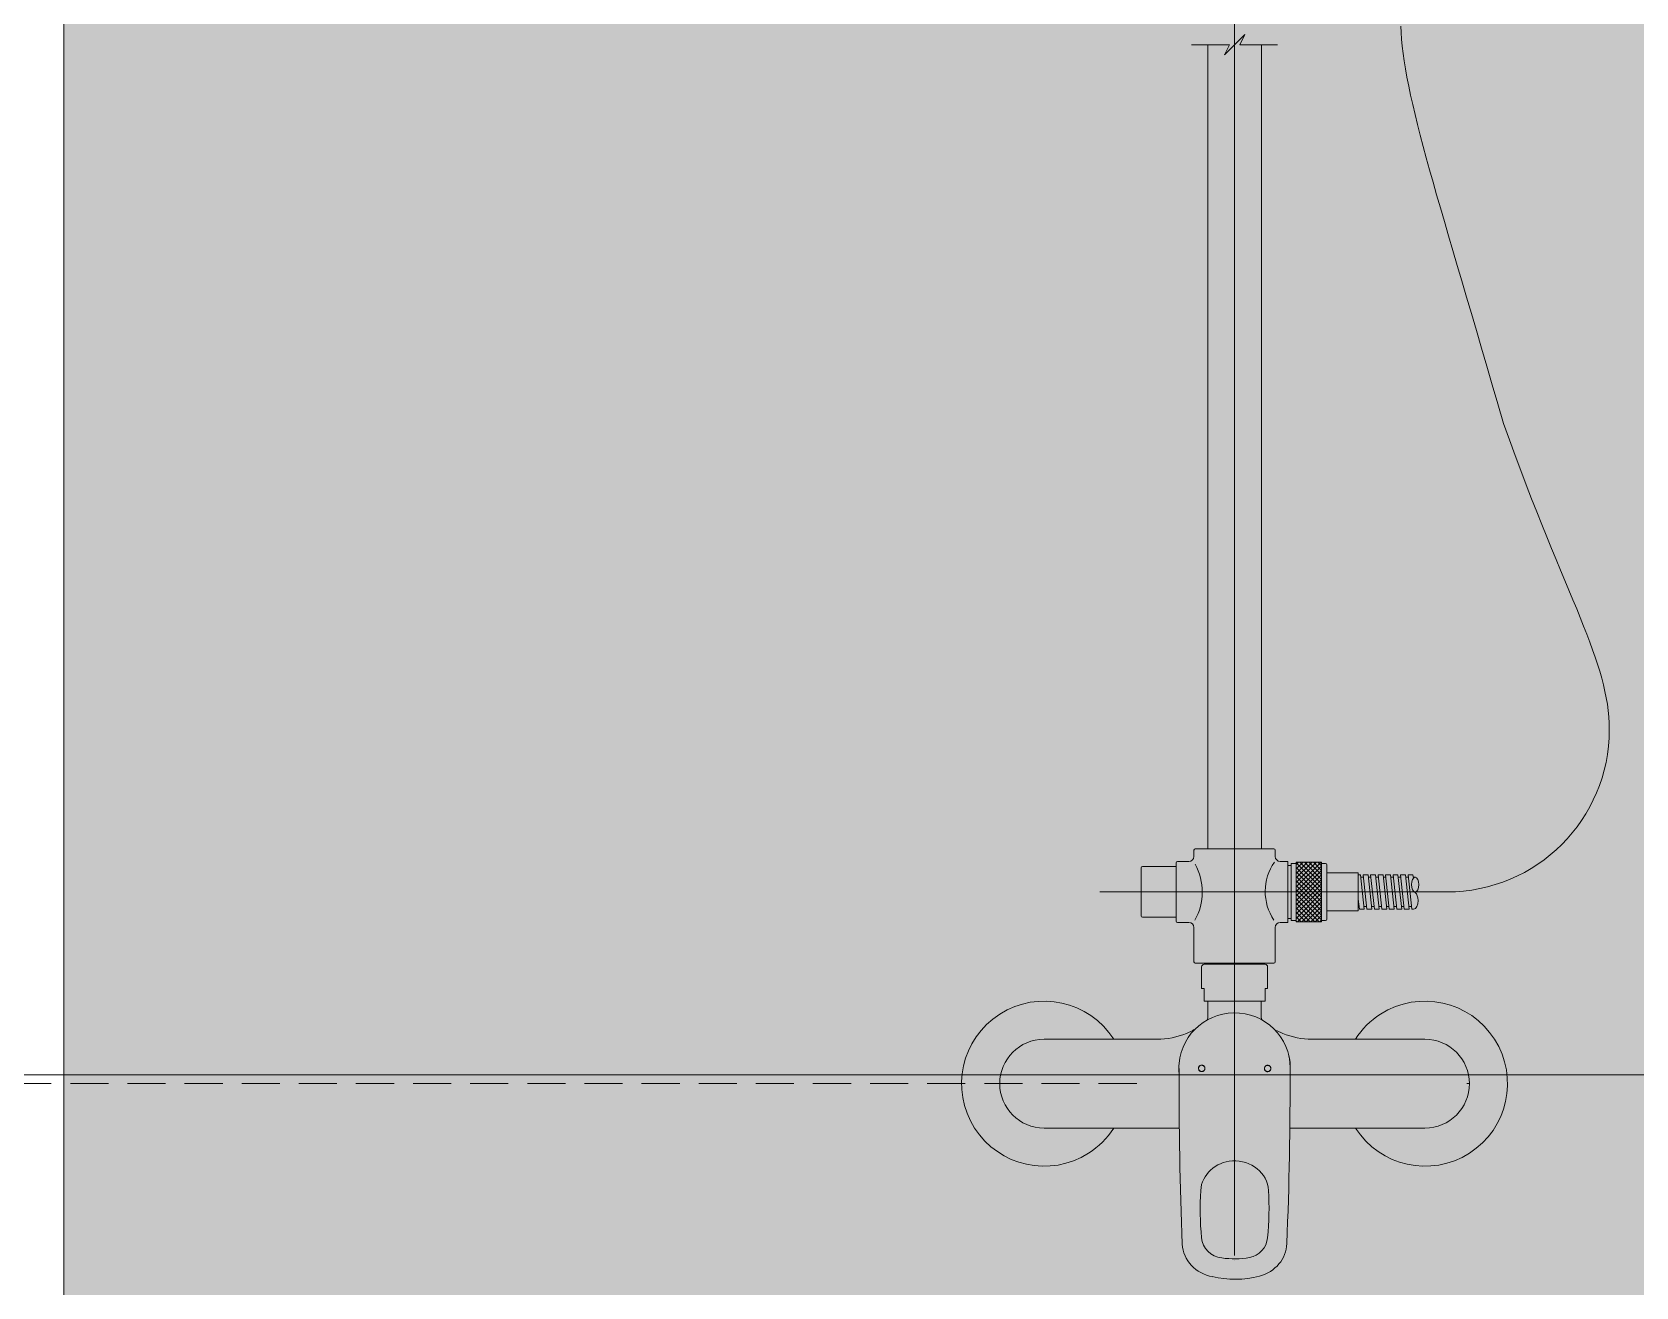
# Model space of a CAD drawing. Header units: millimetres. Extents: x 7371 to 278338, y -43753 to 35464.
# Drawn here: x 267748 to 268379, y 334 to 828 of the extents above; entities that cross this region are included whole.
import ezdxf

# ---------------------------------------------------------------- set-up
doc = ezdxf.new("R2010")
doc.units = ezdxf.units.MM
doc.header["$MEASUREMENT"] = 0
for name, pattern in [('CENTER', [50.8, 31.75, -6.35, 6.35, -6.35]), ('DASHED', [0.75, 0.5, -0.25]), ('HIDDEN2', [0.1875, 0.125, -0.0625])]:
    doc.linetypes.add(name, pattern=pattern)
for name, color, linetype, lineweight in [('0.05', 252, 'Continuous', 5), ('8', 8, 'Continuous', 5), ('Arsir', 251, 'Continuous', 5), ('AS', 8, 'HIDDEN2', 5), ('DINDING', 1, 'Continuous', 20), ('PIPA AIR BERSIH', 5, 'CENTER', 5)]:
    doc.layers.add(name, color=color, linetype=linetype, lineweight=lineweight)

# ---------------------------------------------------------------- blocks, each defined once
blk = doc.blocks.new('A$C6fa77c05')
at = {"layer": '0.05', "linetype": 'DASHED'}
blk.add_line((0, 0.315), (0, 4.6163), dxfattribs=at)
at = {"layer": '0.05'}
for p, q in [((-0.0067, 1.3639), (-0.0133, 1.3772)), ((-0.0133, 1.3772), (0, 1.3639)), ((-0.0565, 1.3639), (-0.0067, 1.3639)), ((-0.0353, 0.3083), (-0.0353, 1.3639)), ((0, 1.3639), (0.0133, 1.3506)), ((0.0133, 1.3506), (0.0067, 1.3639)), ((0.0067, 1.3639), (0.0565, 1.3639)), ((0.0353, 1.3639), (0.0353, 0.3083)), ((-0.0533, 0.2983), (-0.0533, 0.3067)), ((-0.0517, 0.3083), (0.0517, 0.3083)), ((0.0533, 0.3067), (0.0533, 0.2983)), ((-0.2347, 0.2696), (-0.2342, 0.2742)), ((-0.2342, 0.2742), (-0.2277, 0.2742)), ((-0.2326, 0.2292), (-0.2277, 0.2742)), ((-0.2293, 0.2292), (-0.2244, 0.2742)), ((-0.2244, 0.2742), (-0.2179, 0.2742)), ((-0.2228, 0.2292), (-0.2179, 0.2742)), ((-0.2195, 0.2292), (-0.2145, 0.2742)), ((-0.2145, 0.2742), (-0.208, 0.2742)), ((-0.213, 0.2292), (-0.208, 0.2742)), ((-0.2096, 0.2292), (-0.2047, 0.2742)), ((-0.2047, 0.2742), (-0.1982, 0.2742)), ((-0.2031, 0.2292), (-0.1982, 0.2742)), ((-0.1998, 0.2292), (-0.1949, 0.2742)), ((-0.1949, 0.2742), (-0.1884, 0.2742)), ((-0.1933, 0.2292), (-0.1884, 0.2742)), ((-0.1899, 0.2292), (-0.185, 0.2742)), ((-0.185, 0.2742), (-0.1785, 0.2742)), ((-0.1835, 0.2292), (-0.1785, 0.2742)), ((-0.1801, 0.2292), (-0.1752, 0.2742)), ((-0.1752, 0.2742), (-0.1687, 0.2742)), ((-0.1736, 0.2292), (-0.1687, 0.2742)), ((-0.1703, 0.2292), (-0.1654, 0.2742)), ((-0.1654, 0.2742), (-0.1623, 0.2742)), ((-0.1623, 0.2767), (-0.1623, 0.2267)), ((-0.1623, 0.2767), (-0.121, 0.2767)), ((-0.121, 0.2875), (-0.121, 0.2158)), ((-0.1193, 0.2892), (-0.1143, 0.2892)), ((-0.1143, 0.2859), (-0.1094, 0.2909)), ((-0.1143, 0.28), (-0.1035, 0.2909)), ((-0.1143, 0.2742), (-0.0976, 0.2909)), ((-0.1143, 0.2682), (-0.0917, 0.2909)), ((-0.1143, 0.2623), (-0.0858, 0.2909)), ((-0.1143, 0.2517), (-0.1143, 0.2909)), ((-0.1143, 0.2909), (-0.081, 0.2909)), ((-0.1143, 0.2908), (-0.081, 0.2908)), ((-0.1143, 0.2908), (-0.1143, 0.2125)), ((-0.1143, 0.2565), (-0.081, 0.2898)), ((-0.1143, 0.2857), (-0.081, 0.2524)), ((-0.1143, 0.2798), (-0.0862, 0.2517)), ((-0.1143, 0.274), (-0.0921, 0.2517)), ((-0.1136, 0.2909), (-0.081, 0.2582)), ((-0.1132, 0.2517), (-0.081, 0.2839)), ((-0.1077, 0.2909), (-0.081, 0.2642)), ((-0.1073, 0.2517), (-0.081, 0.278)), ((-0.1018, 0.2909), (-0.081, 0.2701)), ((-0.0959, 0.2909), (-0.081, 0.2759)), ((-0.09, 0.2909), (-0.081, 0.2819)), ((-0.0841, 0.2909), (-0.081, 0.2877)), ((-0.081, 0.2909), (-0.081, 0.2517)), ((-0.081, 0.2908), (-0.081, 0.2125)), ((-0.081, 0.2892), (-0.0743, 0.2892)), ((-0.0743, 0.2892), (-0.0743, 0.2142)), ((-0.07, 0.2866), (-0.0743, 0.2866)), ((-0.07, 0.2117), (-0.07, 0.2917)), ((-0.07, 0.2917), (-0.06, 0.2917)), ((0.06, 0.2917), (0.075, 0.2917)), ((0.0767, 0.29), (0.0767, 0.2134)), ((0.0767, 0.285), (0.1208, 0.285)), ((0.1225, 0.22), (0.1225, 0.2834)), ((-0.2375, 0.2709), (-0.2346, 0.2709)), ((-0.2281, 0.2709), (-0.2247, 0.2709)), ((-0.2182, 0.2709), (-0.2149, 0.2709)), ((-0.2084, 0.2709), (-0.2051, 0.2709)), ((-0.1986, 0.2709), (-0.1952, 0.2709)), ((-0.1887, 0.2709), (-0.1854, 0.2709)), ((-0.1789, 0.2709), (-0.1756, 0.2709)), ((-0.1691, 0.2709), (-0.1657, 0.2709)), ((-0.1143, 0.268), (-0.098, 0.2517)), ((-0.1143, 0.2622), (-0.1039, 0.2517)), ((-0.1143, 0.2563), (-0.1097, 0.2517)), ((-0.1014, 0.2517), (-0.081, 0.2721)), ((-0.0955, 0.2517), (-0.081, 0.2663)), ((-0.0897, 0.2517), (-0.081, 0.2603)), ((-0.0838, 0.2517), (-0.081, 0.2545)), ((0.1767, 0.2517), (-0.2795, 0.2517)), ((-0.2372, 0.2509), (-0.2355, 0.2522)), ((-0.2289, 0.2325), (-0.2323, 0.2325)), ((-0.2191, 0.2325), (-0.2224, 0.2325)), ((-0.2093, 0.2325), (-0.2126, 0.2325)), ((-0.1994, 0.2325), (-0.2028, 0.2325)), ((-0.1896, 0.2325), (-0.1929, 0.2325)), ((-0.1797, 0.2325), (-0.1831, 0.2325)), ((-0.1699, 0.2325), (-0.1733, 0.2325)), ((-0.1638, 0.2292), (-0.1623, 0.2424)), ((-0.1623, 0.2325), (-0.1634, 0.2325)), ((-0.1143, 0.2505), (-0.1132, 0.2517)), ((-0.1143, 0.2447), (-0.1073, 0.2517)), ((-0.1143, 0.2388), (-0.1014, 0.2517)), ((-0.1143, 0.2329), (-0.0955, 0.2517)), ((-0.1143, 0.227), (-0.0897, 0.2517)), ((-0.1143, 0.2211), (-0.0838, 0.2517)), ((-0.1143, 0.2517), (-0.081, 0.2517)), ((-0.1143, 0.2126), (-0.1143, 0.2517)), ((-0.081, 0.2517), (-0.1143, 0.2517)), ((-0.1143, 0.2504), (-0.081, 0.217)), ((-0.1143, 0.2152), (-0.081, 0.2486)), ((-0.1143, 0.2445), (-0.0824, 0.2126)), ((-0.1143, 0.2385), (-0.0883, 0.2126)), ((-0.1143, 0.2326), (-0.0942, 0.2126)), ((-0.1112, 0.2126), (-0.081, 0.2426)), ((-0.1097, 0.2517), (-0.081, 0.2229)), ((-0.1052, 0.2126), (-0.081, 0.2368)), ((-0.1039, 0.2517), (-0.081, 0.2289)), ((-0.098, 0.2517), (-0.081, 0.2347)), ((-0.0921, 0.2517), (-0.081, 0.2406)), ((-0.0862, 0.2517), (-0.081, 0.2465)), ((-0.081, 0.2517), (-0.081, 0.2126)), ((-0.2326, 0.2292), (-0.2351, 0.2292)), ((-0.2228, 0.2292), (-0.2293, 0.2292)), ((-0.213, 0.2292), (-0.2195, 0.2292)), ((-0.2031, 0.2292), (-0.2096, 0.2292)), ((-0.1933, 0.2292), (-0.1998, 0.2292)), ((-0.1835, 0.2292), (-0.1899, 0.2292)), ((-0.1736, 0.2292), (-0.1801, 0.2292)), ((-0.1638, 0.2292), (-0.1703, 0.2292)), ((-0.121, 0.2267), (-0.1623, 0.2267)), ((-0.1143, 0.2142), (-0.1193, 0.2142)), ((-0.1143, 0.2268), (-0.1001, 0.2126)), ((-0.1143, 0.2208), (-0.1059, 0.2126)), ((-0.1143, 0.215), (-0.1118, 0.2126)), ((-0.081, 0.2126), (-0.1143, 0.2126)), ((-0.081, 0.2125), (-0.1143, 0.2125)), ((-0.0993, 0.2126), (-0.081, 0.2309)), ((-0.0935, 0.2126), (-0.081, 0.225)), ((-0.0876, 0.2126), (-0.081, 0.2191)), ((-0.0817, 0.2126), (-0.081, 0.2132)), ((-0.0743, 0.2142), (-0.081, 0.2142)), ((-0.07, 0.2168), (-0.0743, 0.2168)), ((-0.06, 0.2117), (-0.07, 0.2117)), ((0.06, 0.2117), (0.075, 0.2117)), ((0.0767, 0.2184), (0.1208, 0.2184)), ((-0.0533, 0.16), (-0.0533, 0.205)), ((0.0533, 0.16), (0.0533, 0.205)), ((0.0517, 0.1583), (-0.0517, 0.1583)), ((-0.0433, 0.1533), (-0.0433, 0.125)), ((0.04, 0.1567), (-0.04, 0.1567)), ((-0.0357, 0.1583), (-0.0367, 0.1573)), ((-0.0367, 0.1573), (-0.0367, 0.1567)), ((0.0367, 0.1573), (0.0357, 0.1583)), ((0.0367, 0.1567), (0.0367, 0.1573)), ((0.0433, 0.125), (0.0433, 0.1533)), ((-0.0433, 0.125), (-0.04, 0.125)), ((-0.04, 0.125), (-0.04, 0.1083)), ((-0.04, 0.1083), (0.04, 0.1083)), ((-0.035, 0.0882), (-0.035, 0.1083)), ((0.035, 0.1083), (0.035, 0.0882)), ((0.04, 0.1083), (0.04, 0.125)), ((0.04, 0.125), (0.0433, 0.125)), ((0, 0.0931), (0, 0.0998)), ((0, 0.0931), (0, 0.0928)), ((0, 0.0904), (0, 0.0928)), ((0, 0.0928), (0, 0.0928)), ((-0.055, 0.07), (-0.0633, 0.066)), ((-0.0465, 0.0763), (-0.0465, 0.0763)), ((0.0465, 0.0763), (0.0465, 0.0763)), ((0.0465, 0.0763), (0.0465, 0.0763)), ((0.055, 0.07), (0.0633, 0.066)), ((-0.1016, 0.0583), (-0.25, 0.0583)), ((0.1016, 0.0583), (0.25, 0.0583)), ((-0.0727, 0.02), (-0.0727, 0.02)), ((-0.0727, 0.02), (-0.0727, 0.02)), ((-0.0727, 0.02), (-0.0727, 0.02)), ((0.0727, 0.02), (0.0727, 0.02)), ((0.0731, 0.02), (0.0727, 0.02)), ((0.0727, 0.02), (0.0727, 0.02)), ((0.0727, 0.02), (0.0727, 0.02)), ((-0.305, 0), (-0.3083, 0)), ((0.305, 0), (0.3083, 0)), ((-0.25, -0.0583), (-0.0725, -0.0583)), ((0.25, -0.0583), (0.0725, -0.0583)), ((-0.0446, -0.1415), (-0.0446, -0.1419)), ((0.0006, -0.2326), (0.0006, -0.2326))]:
    blk.add_line(p, q, dxfattribs=at)
for points in [[(0, -0.2254), (0, 1.498)], [(-0.2789, 0.2517), (-0.2789, 0.2517)]]:
    blk.add_lwpolyline(points, dxfattribs=at)
for points in [[(-0.2183, 1.3883), (-0.2195, 1.3022), (-0.2728, 1.1459), (-0.353, 0.8665)], [(-0.0533, 0.2983), (-0.0533, 0.2947), (-0.0563, 0.2917), (-0.06, 0.2917)], [(-0.0533, 0.3067), (-0.0533, 0.3076), (-0.0526, 0.3083), (-0.0517, 0.3083)], [(0.0517, 0.3083), (0.0526, 0.3083), (0.0533, 0.3076), (0.0533, 0.3067)], [(0.06, 0.2917), (0.0563, 0.2917), (0.0533, 0.2947), (0.0533, 0.2983)], [(-0.121, 0.2875), (-0.121, 0.2884), (-0.1203, 0.2892), (-0.1193, 0.2892)], [(-0.0523, 0.291), (-0.0364, 0.2681), (-0.0361, 0.2378), (-0.0516, 0.2147)], [(0.0522, 0.2146), (0.0392, 0.2374), (0.0391, 0.2653), (0.0519, 0.2882)], [(0.075, 0.2917), (0.0759, 0.2917), (0.0767, 0.2909), (0.0767, 0.29)], [(0.1208, 0.285), (0.1217, 0.285), (0.1225, 0.2843), (0.1225, 0.2834)], [(-0.1193, 0.2142), (-0.1203, 0.2142), (-0.121, 0.2149), (-0.121, 0.2158)], [(-0.06, 0.2117), (-0.0563, 0.2117), (-0.0533, 0.2087), (-0.0533, 0.205)], [(0.0533, 0.205), (0.0533, 0.2087), (0.0563, 0.2117), (0.06, 0.2117)], [(0.0767, 0.2134), (0.0767, 0.2124), (0.0759, 0.2117), (0.075, 0.2117)], [(0.1225, 0.22), (0.1225, 0.2191), (0.1217, 0.2184), (0.1208, 0.2184)], [(-0.0517, 0.1583), (-0.0526, 0.1583), (-0.0533, 0.1591), (-0.0533, 0.16)], [(-0.0433, 0.1533), (-0.0433, 0.1552), (-0.0418, 0.1567), (-0.04, 0.1567)], [(0.04, 0.1567), (0.0418, 0.1567), (0.0433, 0.1552), (0.0433, 0.1533)], [(0.0533, 0.16), (0.0533, 0.1591), (0.0526, 0.1583), (0.0517, 0.1583)], [(-0.3413, 0.0583), (-0.3091, 0.1088), (-0.2421, 0.1235), (-0.1917, 0.0913)], [(-0.1917, 0.0913), (-0.1784, 0.0828), (-0.1672, 0.0716), (-0.1587, 0.0583)], [(-0.0729, 0.0135), (-0.0765, 0.0537), (-0.0468, 0.0892), (-0.0065, 0.0927)], [(-0.035, 0.0882), (-0.0349, 0.0865), (-0.0353, 0.0849), (-0.0362, 0.0835)], [(-0.0065, 0.0927), (0.0337, 0.0964), (0.0693, 0.0667), (0.0729, 0.0265)], [(0.0361, 0.0835), (0.0354, 0.085), (0.035, 0.0866), (0.035, 0.0882)], [(-0.0633, 0.066), (-0.0754, 0.0609), (-0.0885, 0.0583), (-0.1016, 0.0583)], [(0.055, 0.07), (0.0535, 0.0708), (0.0521, 0.0716), (0.0507, 0.0723)], [(0.1016, 0.0583), (0.0885, 0.0583), (0.0754, 0.0609), (0.0633, 0.066)], [(-0.3083, -0.0913), (-0.3588, -0.059), (-0.3735, 0.0079), (-0.3413, 0.0583)], [(-0.073, 0.0136), (-0.0732, 0.0185), (-0.0733, 0.0234), (-0.0728, 0.0282)], [(-0.0728, 0.0282), (-0.0724, 0.0317), (-0.0716, 0.0351), (-0.0708, 0.0386)], [(-0.0477, 0.0205), (-0.0476, 0.0209), (-0.0475, 0.0214), (-0.0472, 0.0218)], [(-0.0474, 0.0207), (-0.0474, 0.0211), (-0.0472, 0.0216), (-0.047, 0.022)], [(-0.0472, 0.0218), (-0.047, 0.0223), (-0.0467, 0.0226), (-0.0464, 0.023)], [(-0.047, 0.022), (-0.0467, 0.0224), (-0.0465, 0.0228), (-0.0461, 0.0231)], [(-0.0464, 0.023), (-0.046, 0.0233), (-0.0456, 0.0235), (-0.0452, 0.0237)], [(-0.0452, 0.0237), (-0.0448, 0.0239), (-0.0443, 0.024), (-0.0438, 0.024)], [(-0.0438, 0.024), (-0.0434, 0.024), (-0.0429, 0.024), (-0.0425, 0.0239)], [(-0.0436, 0.0242), (-0.0431, 0.0242), (-0.0427, 0.0242), (-0.0422, 0.024)], [(-0.0425, 0.0239), (-0.042, 0.0237), (-0.0416, 0.0236), (-0.0412, 0.0233)], [(-0.0422, 0.024), (-0.0418, 0.0239), (-0.0413, 0.0237), (-0.041, 0.0234)], [(-0.0412, 0.0233), (-0.0409, 0.023), (-0.0405, 0.0227), (-0.0402, 0.0224)], [(-0.041, 0.0234), (-0.0406, 0.0232), (-0.0403, 0.0228), (-0.04, 0.0225)], [(-0.0402, 0.0224), (-0.04, 0.022), (-0.0397, 0.0215), (-0.0396, 0.0211)], [(-0.04, 0.0225), (-0.0397, 0.0221), (-0.0395, 0.0217), (-0.0393, 0.0212)], [(-0.0396, 0.0211), (-0.0395, 0.0207), (-0.0395, 0.0203), (-0.0394, 0.0199)], [(-0.0393, 0.0212), (-0.0392, 0.0208), (-0.0392, 0.0204), (-0.0392, 0.02)], [(0.0404, 0.0234), (0.0408, 0.0237), (0.0412, 0.0239), (0.0417, 0.0241)], [(0.0444, 0.0241), (0.0448, 0.024), (0.0452, 0.0237), (0.0456, 0.0235)], [(0.0456, 0.0235), (0.046, 0.0232), (0.0463, 0.0229), (0.0465, 0.0225)], [(0.0465, 0.0225), (0.0468, 0.0221), (0.047, 0.0217), (0.0471, 0.0212)], [(0.0471, 0.0212), (0.0472, 0.0209), (0.0472, 0.0205), (0.0472, 0.0202)], [(0.0729, 0.0265), (0.0733, 0.0222), (0.0733, 0.0177), (0.0729, 0.0133)], [(-0.0686, -0.2099), (-0.0717, -0.1334), (-0.0731, -0.0568), (-0.0729, 0.0198)], [(-0.0729, -0.0008), (-0.0729, -0.0003), (-0.0729, 0.0002), (-0.0728, 0.0007)], [(-0.0477, 0.0198), (-0.0477, 0.0201), (-0.0477, 0.0203), (-0.0477, 0.0205)], [(-0.0475, 0.02), (-0.0475, 0.0202), (-0.0475, 0.0204), (-0.0474, 0.0207)], [(-0.0444, 0.0158), (-0.0439, 0.0157), (-0.0434, 0.0157), (-0.043, 0.0157)], [(-0.0441, 0.0159), (-0.0437, 0.0158), (-0.0432, 0.0158), (-0.0427, 0.0159)], [(-0.043, 0.0157), (-0.0425, 0.0158), (-0.0421, 0.016), (-0.0417, 0.0162)], [(-0.0427, 0.0159), (-0.0423, 0.016), (-0.0418, 0.0161), (-0.0414, 0.0163)], [(-0.0414, 0.0163), (-0.041, 0.0165), (-0.0406, 0.0168), (-0.0403, 0.0171)], [(-0.0398, 0.0181), (-0.0396, 0.0185), (-0.0395, 0.019), (-0.0394, 0.0195)], [(-0.0394, 0.0195), (-0.0394, 0.0196), (-0.0394, 0.0197), (-0.0394, 0.0199)], [(-0.0392, 0.0196), (-0.0392, 0.0197), (-0.0392, 0.0199), (-0.0392, 0.02)], [(0.0389, 0.0202), (0.0389, 0.0204), (0.0389, 0.0207), (0.039, 0.0209)], [(0.0389, 0.0202), (0.039, 0.0197), (0.039, 0.0192), (0.0392, 0.0187)], [(0.0392, 0.02), (0.0392, 0.0203), (0.0392, 0.0205), (0.0392, 0.0208)], [(0.0392, 0.02), (0.0392, 0.0195), (0.0393, 0.0191), (0.0394, 0.0186)], [(0.0392, 0.0187), (0.0393, 0.0183), (0.0395, 0.0179), (0.0399, 0.0175)], [(0.0394, 0.0186), (0.0395, 0.0182), (0.0398, 0.0177), (0.0401, 0.0174)], [(0.0425, 0.0159), (0.0429, 0.0158), (0.0434, 0.0158), (0.0438, 0.0159)], [(0.0436, 0.016), (0.044, 0.0161), (0.0445, 0.0162), (0.0449, 0.0164)], [(0.0438, 0.0159), (0.0443, 0.0159), (0.0447, 0.0161), (0.0451, 0.0163)], [(0.0449, 0.0164), (0.0453, 0.0166), (0.0457, 0.0169), (0.046, 0.0172)], [(0.0451, 0.0163), (0.0455, 0.0164), (0.0459, 0.0167), (0.0463, 0.0171)], [(0.0463, 0.0171), (0.0466, 0.0174), (0.0469, 0.0177), (0.0471, 0.0182)], [(0.0471, 0.0182), (0.0473, 0.0186), (0.0474, 0.0191), (0.0475, 0.0195)], [(0.0472, 0.0197), (0.0472, 0.0198), (0.0472, 0.02), (0.0472, 0.0202)], [(0.0474, 0.021), (0.0475, 0.0207), (0.0475, 0.0204), (0.0475, 0.02)], [(0.0475, 0.0195), (0.0475, 0.0197), (0.0475, 0.0198), (0.0475, 0.02)], [(0.0728, 0.0198), (0.0731, -0.0571), (0.0717, -0.134), (0.0686, -0.2109)], [(-0.1587, -0.0583), (-0.1909, -0.1087), (-0.2579, -0.1235), (-0.3083, -0.0913)], [(0.1917, -0.0913), (0.1784, -0.0828), (0.1672, -0.0716), (0.1587, -0.0583)], [(0.0028, -0.1014), (-0.0218, -0.0999), (-0.043, -0.1173), (-0.0446, -0.1402)], [(0.0445, -0.1402), (0.0431, -0.1193), (0.0252, -0.1027), (0.0028, -0.1014)], [(-0.0434, -0.2022), (-0.0453, -0.1816), (-0.0457, -0.1609), (-0.0446, -0.1402)], [(-0.0448, -0.1432), (-0.0447, -0.1431), (-0.0447, -0.143), (-0.0447, -0.1429)], [(0.0445, -0.1402), (0.0457, -0.1609), (0.0453, -0.1816), (0.0434, -0.2022)], [(-0.0327, -0.2526), (-0.0535, -0.2472), (-0.0681, -0.2299), (-0.0686, -0.2099)], [(-0.0196, -0.2283), (-0.0324, -0.2258), (-0.042, -0.2152), (-0.0434, -0.2022)], [(0.0434, -0.2022), (0.0419, -0.2162), (0.0309, -0.2273), (0.0168, -0.2288)], [(-0.0196, -0.2283), (-0.0075, -0.2303), (0.0047, -0.2304), (0.0168, -0.2288)], [(0.0288, -0.2534), (0.0511, -0.2495), (0.0675, -0.2319), (0.0686, -0.2109)], [(0.0294, -0.2532), (0.009, -0.2582), (-0.0124, -0.258), (-0.0327, -0.2526)]]:
    blk.add_open_spline(points, degree=3, dxfattribs=at)
for points, knots in [([(-0.2789, 0.2517), (-0.3966, 0.2517), (-0.492, 0.3471), (-0.492, 0.4648), (-0.492, 0.554), (-0.4365, 0.6337), (-0.353, 0.8665)], [0, 0, 0, 0, 1, 1, 1, 2, 2, 2, 2]), ([(-0.237, 0.2517), (-0.2397, 0.2517), (-0.2418, 0.256), (-0.2418, 0.2613), (-0.2418, 0.2665), (-0.2397, 0.2709), (-0.237, 0.2709), (-0.2344, 0.2709), (-0.2323, 0.2665), (-0.2323, 0.2613), (-0.2323, 0.256), (-0.2344, 0.2517), (-0.237, 0.2517)], [0, 0, 0, 0, 1, 1, 1, 2, 2, 2, 3, 3, 3, 4, 4, 4, 4]), ([(-0.2351, 0.2292), (-0.2383, 0.2292), (-0.2409, 0.2342), (-0.2409, 0.2404), (-0.2409, 0.2451), (-0.2394, 0.2492), (-0.2372, 0.2509)], [0, 0, 0, 0, 1, 1, 1, 2, 2, 2, 2]), ([(0.1587, 0.0583), (0.1909, 0.1088), (0.2579, 0.1235), (0.3083, 0.0913), (0.3588, 0.0591), (0.3735, -0.0079), (0.3413, -0.0583), (0.3091, -0.1087), (0.2421, -0.1235), (0.1917, -0.0913)], [0, 0, 0, 0, 1, 1, 1, 2, 2, 2, 3, 3, 3, 3]), ([(-0.25, -0.0583), (-0.2822, -0.0583), (-0.3083, -0.0322), (-0.3083, 0), (-0.3083, 0.0322), (-0.2822, 0.0583), (-0.25, 0.0583)], [0, 0, 0, 0, 1, 1, 1, 2, 2, 2, 2]), ([(0.25, 0.0583), (0.2822, 0.0583), (0.3083, 0.0322), (0.3083, 0), (0.3083, -0.0322), (0.2822, -0.0583), (0.25, -0.0583)], [0, 0, 0, 0, 1, 1, 1, 2, 2, 2, 2]), ([(-0.0461, 0.0231), (-0.0458, 0.0234), (-0.0453, 0.0237), (-0.0449, 0.0239), (-0.0445, 0.024), (-0.044, 0.0242), (-0.0436, 0.0242)], [3, 3, 3, 3, 4, 4, 4, 5, 5, 5, 5]), ([(0.039, 0.0209), (0.0391, 0.0214), (0.0392, 0.0218), (0.0395, 0.0223), (0.0397, 0.0227), (0.04, 0.023), (0.0404, 0.0234)], [1, 1, 1, 1, 2, 2, 2, 3, 3, 3, 3]), ([(0.0392, 0.0208), (0.0393, 0.0213), (0.0395, 0.0217), (0.0397, 0.0221), (0.04, 0.0225), (0.0403, 0.0229), (0.0407, 0.0232), (0.041, 0.0235), (0.0415, 0.0238), (0.0419, 0.0239)], [1, 1, 1, 1, 2, 2, 2, 3, 3, 3, 4, 4, 4, 4]), ([(0.0417, 0.0241), (0.0421, 0.0242), (0.0426, 0.0243), (0.043, 0.0243), (0.0435, 0.0243), (0.044, 0.0243), (0.0444, 0.0241)], [4, 4, 4, 4, 5, 5, 5, 6, 6, 6, 6]), ([(0.0419, 0.0239), (0.0424, 0.0241), (0.0428, 0.0242), (0.0433, 0.0242), (0.0438, 0.0242), (0.0442, 0.0241), (0.0447, 0.0239)], [4, 4, 4, 4, 5, 5, 5, 6, 6, 6, 6]), ([(0.0447, 0.0239), (0.0451, 0.0238), (0.0455, 0.0236), (0.0459, 0.0233), (0.0462, 0.023), (0.0465, 0.0227), (0.0468, 0.0223), (0.0471, 0.0219), (0.0473, 0.0215), (0.0474, 0.021)], [6, 6, 6, 6, 7, 7, 7, 8, 8, 8, 9, 9, 9, 9]), ([(-0.0731, 0.02), (-0.073, 0.02), (-0.0729, 0.02), (-0.0729, 0.02), (-0.0728, 0.02), (-0.0727, 0.02), (-0.0727, 0.02)], [0, 0, 0, 0, 1, 1, 1, 2, 2, 2, 2]), ([(-0.0477, 0.0198), (-0.0477, 0.0194), (-0.0477, 0.0189), (-0.0475, 0.0184), (-0.0474, 0.018), (-0.0471, 0.0176), (-0.0468, 0.0172), (-0.0465, 0.0168), (-0.0461, 0.0165), (-0.0457, 0.0163), (-0.0453, 0.016), (-0.0448, 0.0158), (-0.0444, 0.0158)], [0, 0, 0, 0, 1, 1, 1, 2, 2, 2, 3, 3, 3, 4, 4, 4, 4]), ([(-0.0475, 0.02), (-0.0475, 0.0195), (-0.0474, 0.0191), (-0.0472, 0.0186), (-0.0471, 0.0182), (-0.0469, 0.0177), (-0.0465, 0.0174)], [0, 0, 0, 0, 1, 1, 1, 2, 2, 2, 2]), ([(-0.0465, 0.0174), (-0.0462, 0.017), (-0.0459, 0.0167), (-0.0455, 0.0164), (-0.045, 0.0162), (-0.0446, 0.016), (-0.0441, 0.0159)], [2, 2, 2, 2, 3, 3, 3, 4, 4, 4, 4]), ([(-0.0417, 0.0162), (-0.0413, 0.0164), (-0.0409, 0.0166), (-0.0406, 0.017), (-0.0403, 0.0173), (-0.04, 0.0177), (-0.0398, 0.0181)], [6, 6, 6, 6, 7, 7, 7, 8, 8, 8, 8]), ([(-0.0403, 0.0171), (-0.04, 0.0175), (-0.0397, 0.0178), (-0.0395, 0.0183), (-0.0394, 0.0187), (-0.0392, 0.0191), (-0.0392, 0.0196)], [7, 7, 7, 7, 8, 8, 8, 9, 9, 9, 9]), ([(0.0399, 0.0175), (0.0402, 0.0172), (0.0405, 0.0168), (0.0409, 0.0166), (0.0413, 0.0164), (0.0418, 0.0162), (0.0422, 0.0161), (0.0427, 0.016), (0.0431, 0.016), (0.0436, 0.016)], [2, 2, 2, 2, 3, 3, 3, 4, 4, 4, 5, 5, 5, 5]), ([(0.0401, 0.0174), (0.0404, 0.017), (0.0408, 0.0167), (0.0412, 0.0164), (0.0416, 0.0162), (0.042, 0.016), (0.0425, 0.0159)], [2, 2, 2, 2, 3, 3, 3, 4, 4, 4, 4]), ([(0.046, 0.0172), (0.0463, 0.0175), (0.0466, 0.0179), (0.0468, 0.0183), (0.047, 0.0188), (0.0472, 0.0192), (0.0472, 0.0197)], [7, 7, 7, 7, 8, 8, 8, 9, 9, 9, 9]), ([(-0.0729, -0.0101), (-0.0729, -0.0085), (-0.0729, -0.0071), (-0.0729, -0.0055), (-0.0729, -0.004), (-0.0729, -0.0023), (-0.0729, -0.0008)], [0, 0, 0, 0, 1, 1, 1, 2, 2, 2, 2])]:
    blk.add_open_spline(points, degree=3, knots=knots, dxfattribs=at)
blk = doc.blocks.new('dsdsdsdsd')
h = blk.add_hatch()
h.set_pattern_fill('DOTS', color=8, scale=0.05)
h.set_pattern_definition([(0, (127803.66642, -997.38924), (0.0396875, 0.079375), [0, -0.079375])])
h.paths.add_polyline_path([(127650.0161, -874.3863), (127650.0161, -878.553), (127647.0161, -878.553), (127647.0161, -884.3863), (127645.5997, -884.3863), (127645.7266, -883.7505), (127645.9826, -883.315), (127645.9666, -882.7988), (127645.9228, -881.9125), (127645.9099, -881.8132), (127645.254, -881.7364), (127645.0555, -881.7364), (127644.4619, -881.8019), (127644.4305, -881.8216), (127644.4318, -881.8898), (127644.3837, -882.8491), (127644.3632, -883.2772), (127644.4761, -883.5052), (127644.629, -883.7588), (127644.7785, -884.3863), (127643.5328, -884.3863), (127643.5328, -884.5196), (127640.1995, -884.5196), (127640.1995, -874.3863)])
at = {"layer": 'Arsir'}
blk.add_line((127647.9324, -881.7078), (127636.765, -881.7078), dxfattribs=at)
at = {"layer": 'AS', "ltscale": 0.4}
blk.add_line((127641.6081, -881.7196), (127639.6238, -881.7196), dxfattribs=at)
at = {"layer": 'DINDING'}
blk.add_line((127640.1995, -884.5863), (127640.1995, -872.8982), dxfattribs=at)
at = {"layer": '8', "transparency": 33554687, "xscale": -1}
blk.add_blockref('A$C6fa77c05', (127641.7366, -881.7196), dxfattribs=at)

msp = doc.modelspace()

# ---------------------------------------------------------------- block references
at = {"layer": 'PIPA AIR BERSIH', "xscale": 300.0000059255024, "yscale": 300.0000059255024, "zscale": 300.0000059255024}
msp.add_blockref('dsdsdsdsd', (-38024300.49, 264929.84), dxfattribs=at)

doc.saveas('drawing.dxf')
